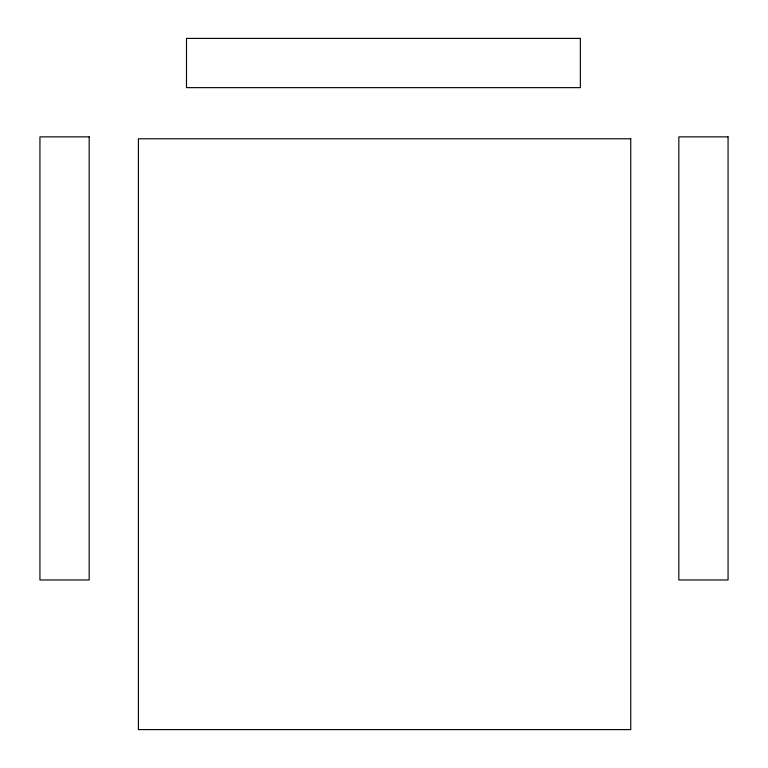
<?xml version="1.0" encoding="UTF-8"?>
<svg xmlns="http://www.w3.org/2000/svg" width="768" height="768" viewBox="0 0 768 768"><rect width="100%" height="100%" fill="white"/><g stroke="black" fill="none" stroke-linecap="round" stroke-linejoin="round"><path stroke-width="1.15" d="M580.358 38.4L186.49 38.4L186.49 87.638L580.358 87.638L580.358 38.4M89.174 136.867L39.936 136.867L39.936 579.974L89.174 579.974L89.174 136.867M728.064 136.867L678.826 136.867L678.826 579.974L728.064 579.974L728.064 136.867M630.749 138.787L138.403 138.787L138.403 729.6L630.749 729.6L630.749 138.787"/></g></svg>
